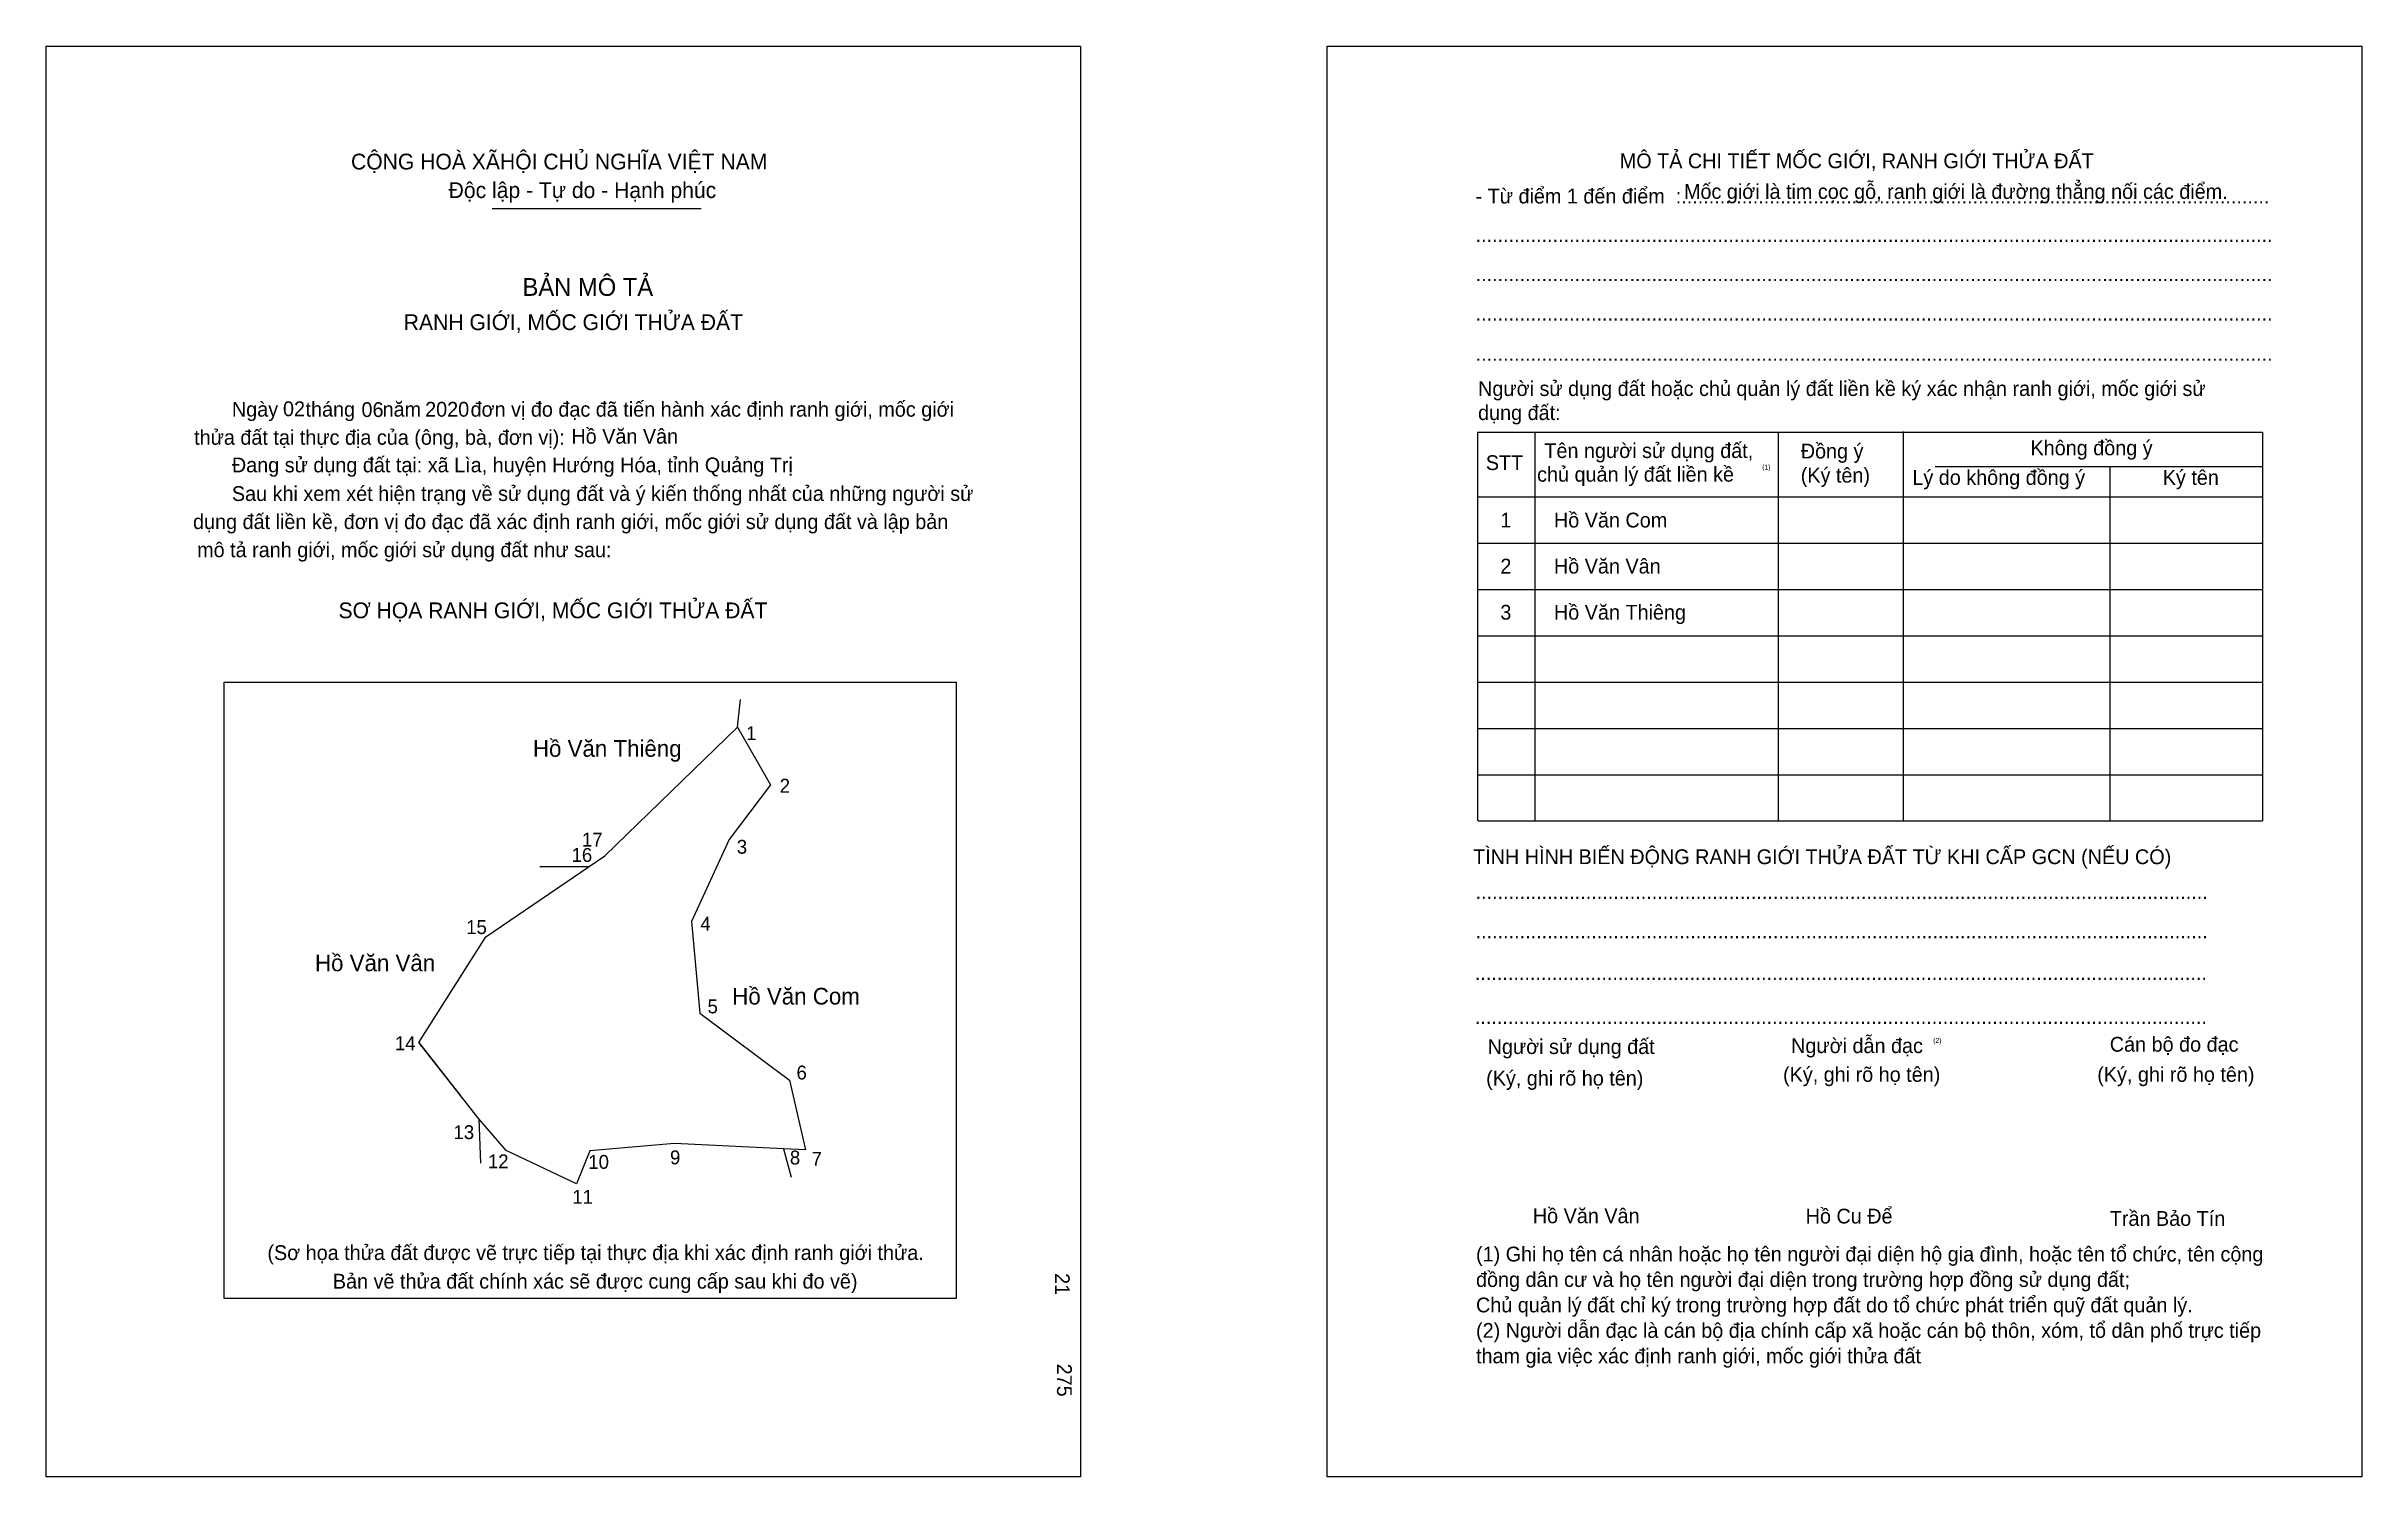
# Model space of a CAD drawing. Extents: x 549339 to 549936, y 1825022 to 1825391.
import ezdxf

# ---------------------------------------------------------------- set-up
doc = ezdxf.new("R2010")
doc.units = 0
for name, color, linetype in [('bmtKhungInTrang1', 7, 'Continuous'), ('bmtKhungInTrang2', 7, 'Continuous'), ('bmtNoiDung', 7, 'Continuous'), ('bmtTemplate', 7, 'Continuous'), ('CanhThua', 7, 'Continuous'), ('RauThua', 7, 'Continuous'), ('SoHieuDinhThua', 7, 'Continuous'), ('TenChuLanCan', 7, 'Continuous')]:
    doc.layers.add(name, color=color, linetype=linetype)

msp = doc.modelspace()

# ---------------------------------------------------------------- linework, layer by layer
at = {"layer": 'bmtKhungInTrang1'}
msp.add_lwpolyline([(549338.85, 1825391), (549605.81, 1825391), (549605.81, 1825021.76), (549338.85, 1825021.76)], close=True, dxfattribs=at)
at = {"layer": 'bmtKhungInTrang2'}
msp.add_lwpolyline([(549669.47, 1825391), (549936.43, 1825391), (549936.43, 1825021.76), (549669.47, 1825021.76)], close=True, dxfattribs=at)
at = {"layer": 'bmtTemplate'}
for p, q in [((549453.89, 1825349.15), (549507.88, 1825349.15)), ((549723.03, 1825291.41), (549723.03, 1825191.03)), ((549785.83, 1825291.41), (549785.83, 1825191.03)), ((549818.13, 1825291.53), (549818.13, 1825191.03)), ((549910.87, 1825291.41), (549910.87, 1825191.03)), ((549826.33, 1825282.56), (549910.87, 1825282.56)), ((549708.39, 1825274.68), (549910.87, 1825274.68)), ((549708.39, 1825262.73), (549910.87, 1825262.73)), ((549708.39, 1825250.78), (549910.87, 1825250.78)), ((549708.39, 1825238.83), (549910.87, 1825238.83)), ((549708.39, 1825226.88), (549910.87, 1825226.88)), ((549708.39, 1825214.93), (549910.87, 1825214.93)), ((549708.39, 1825202.98), (549910.87, 1825202.98)), ((549708.39, 1825191.03), (549910.87, 1825191.03))]:
    msp.add_line(p, q, dxfattribs=at)
for points in [[(549708.26, 1825291.41), (549910.87, 1825291.41)], [(549708.26, 1825291.41), (549708.26, 1825191.03)], [(549871.46, 1825282.44), (549871.46, 1825191.03)]]:
    msp.add_lwpolyline(points, dxfattribs=at)
msp.add_lwpolyline([(549384.78, 1825067.75), (549384.78, 1825226.87), (549573.68, 1825226.87), (549573.68, 1825067.75)], close=True, dxfattribs=at)
at = {"layer": 'CanhThua'}
for p, q in [((549483.02, 1825182.04), (549517.24, 1825215.26)), ((549517.24, 1825215.26), (549525.78, 1825200.35)), ((549525.78, 1825200.35), (549515.09, 1825186.21)), ((549478.97, 1825179.29), (549483.02, 1825182.04)), ((549515.09, 1825186.21), (549505.36, 1825165.12)), ((549452.27, 1825161.14), (549478.97, 1825179.29)), ((549505.36, 1825165.12), (549507.53, 1825141.41)), ((549434.96, 1825133.83), (549452.27, 1825161.14)), ((549507.53, 1825141.41), (549530.69, 1825124.15)), ((549450.51, 1825114.12), (549434.96, 1825133.83)), ((549530.69, 1825124.15), (549534.83, 1825106.12)), ((549457.54, 1825106), (549450.51, 1825114.12)), ((549475.66, 1825097.35), (549457.54, 1825106)), ((549479.17, 1825105.92), (549475.66, 1825097.35)), ((549500.97, 1825107.77), (549479.17, 1825105.92)), ((549529.15, 1825106.4), (549500.97, 1825107.77)), ((549534.83, 1825106.12), (549529.15, 1825106.4))]:
    msp.add_line(p, q, dxfattribs=at)
at = {"layer": 'RauThua'}
for p, q in [((549517.24, 1825215.26), (549518.02, 1825222.36)), ((549466.22, 1825179.29), (549478.97, 1825179.29)), ((549434.96, 1825133.83), (549445.86, 1825120.01)), ((549450.51, 1825114.12), (549450.91, 1825102.7)), ((549529.15, 1825106.4), (549531.09, 1825099.12))]:
    msp.add_line(p, q, dxfattribs=at)

# ---------------------------------------------------------------- texts
at = {"layer": 'bmtNoiDung'}
for s, height, p in [('02', 3.82, (549399.94, 1825295.52)), ('06', 3.82, (549420.2, 1825295.31)), ('2020', 3.82, (549436.63, 1825295.39)), ('Hồ Văn Vân', 3.82, (549474.37, 1825288.42)), ('1', 3.82, (549714.13, 1825266.79)), ('Hồ Văn Com ', 3.8197, (549727.96, 1825266.79)), ('2', 3.82, (549714.13, 1825254.9)), ('Hồ Văn Vân ', 3.8197, (549727.96, 1825254.9)), ('3', 3.82, (549714.13, 1825243)), ('Hồ Văn Thiêng ', 3.8197, (549727.96, 1825243)), ('Hồ Văn Vân', 3.82, (549722.51, 1825087.2))]:
    msp.add_text(s, height=height, dxfattribs=at).set_placement(p)
for s, p in [('21', (549599.16, 1825074.32)), ('275', (549599.71, 1825050.94))]:
    msp.add_text(s, height=3.82, rotation=270, dxfattribs=at).set_placement(p)
at = {"layer": 'bmtTemplate'}
for s, height, p in [('CỘNG HOÀ XÃHỘI CHỦ NGHĨA VIỆT NAM', 4.0743, (549417.49, 1825359.2)), ('MÔ TẢ CHI TIẾT MỐC GIỚI, RANH GIỚI THỬA ĐẤT', 3.8182, (549744.95, 1825359.52)), ('Độc lập - Tự do - Hạnh phúc', 4.0743, (549442.69, 1825351.83)), ('- Từ điểm 1 đến điểm  :...........................................................................................................', 3.81824, (549707.74, 1825350.42)), ('Mốc giới là tim cọc gỗ, ranh giới là đường thẳng nối các điểm.', 3.8182, (549761.52, 1825351.61)), ('.................................................................................................................................................', 3.81824, (549707.74, 1825340.52)), ('BẢN MÔ TẢ', 4.584, (549461.76, 1825326.58)), ('.................................................................................................................................................', 3.81824, (549707.74, 1825330.37)), ('RANH GIỚI, MỐC GIỚI THỬA ĐẤT', 4.0743, (549431.11, 1825317.74)), ('.................................................................................................................................................', 3.81824, (549707.74, 1825320.21)), ('.................................................................................................................................................', 3.81824, (549707.74, 1825309.81)), ('Người sử dụng đất hoặc chủ quản lý đất liền kề ký xác nhận ranh giới, mốc giới sử', 3.8182, (549708.39, 1825300.73)), ('Ngày     tháng     năm         đơn vị đo đạc đã tiến hành xác định ranh giới, mốc giới ', 3.8197, (549386.75, 1825295.39)), ('dụng đất:', 3.818, (549708.39, 1825294.52)), ('thửa đất tại thực địa của (ông, bà, đơn vị):', 3.8197, (549377.01, 1825288.14)), ('Tên người sử dụng đất,', 3.8182, (549725.49, 1825284.72)), ('Đồng ý', 3.818, (549791.66, 1825284.6)), ('Không đồng ý', 3.8182, (549850.96, 1825285.43)), ('Đang sử dụng đất tại: xã Lìa, huyện Hướng Hóa, tỉnh Quảng Trị', 3.8197, (549386.75, 1825281.02)), ('STT', 3.818, (549710.38, 1825281.61)), ('chủ quản lý đất liền kề', 3.8182, (549723.62, 1825278.61)), ('(1)', 1.273, (549781.69, 1825281.75)), ('(Ký tên)', 3.818, (549791.66, 1825278.38)), ('Sau khi xem xét hiện trạng về sử dụng đất và ý kiến thống nhất của những người sử ', 3.8197, (549386.75, 1825273.63)), ('Lý do không đồng ý', 3.8182, (549820.47, 1825277.79)), ('Ký tên', 3.818, (549885.09, 1825277.79)), ('dụng đất liền kề, đơn vị đo đạc đã xác định ranh giới, mốc giới sử dụng đất và lập bản', 3.8197, (549376.73, 1825266.38)), ('mô tả ranh giới, mốc giới sử dụng đất như sau:', 3.8197, (549377.78, 1825259.12)), ('SƠ HỌA RANH GIỚI, MỐC GIỚI THỬA ĐẤT', 4.0743, (549414.27, 1825243.36)), ('TÌNH HÌNH BIẾN ĐỘNG RANH GIỚI THỬA ĐẤT TỪ KHI CẤP GCN (NẾU CÓ)', 3.8182, (549707.1, 1825179.88)), ('.....................................................................................................................................', 3.82396, (549707.74, 1825170.9)), ('.....................................................................................................................................', 3.82396, (549707.74, 1825160.74)), ('.....................................................................................................................................', 3.82396, (549707.54, 1825149.99)), ('.....................................................................................................................................', 3.82396, (549707.54, 1825138.63)), ('Người sử dụng đất', 3.8182, (549710.85, 1825130.87)), ('Người dẫn đạc', 3.8182, (549789.17, 1825131.11)), ('(2)', 1.273, (549825.83, 1825133.74)), ('Cán bộ đo đạc', 3.8182, (549871.42, 1825131.47)), ('(Ký, ghi rõ họ tên)', 3.8182, (549710.46, 1825122.74)), ('(Ký, ghi rõ họ tên)', 3.8182, (549787.09, 1825123.7)), ('(Ký, ghi rõ họ tên)', 3.8182, (549868.18, 1825123.7)), ('Hồ Cu Để', 3.818, (549792.93, 1825087.12)), ('Trần Bảo Tín', 3.8182, (549871.42, 1825086.51)), ('(Sơ họa thửa đất được vẽ trực tiếp tại thực địa khi xác định ranh giới thửa.', 3.8197, (549395.92, 1825077.69)), ('(1) Ghi họ tên cá nhân hoặc họ tên người đại diện hộ gia đình, hoặc tên tổ chức, tên cộng', 3.8182, (549707.85, 1825077.32)), ('Bản vẽ thửa đất chính xác sẽ được cung cấp sau khi đo vẽ)', 3.8197, (549412.81, 1825070.31)), ('đồng dân cư và họ tên người đại diện trong trường hợp đồng sử dụng đất;', 3.8182, (549707.85, 1825070.75)), ('Chủ quản lý đất chỉ ký trong trường hợp đất do tổ chức phát triển quỹ đất quản lý.', 3.8182, (549707.85, 1825064.18)), ('(2) Người dẫn đạc là cán bộ địa chính cấp xã hoặc cán bộ thôn, xóm, tổ dân phố trực tiếp', 3.8182, (549707.85, 1825057.61)), ('tham gia việc xác định ranh giới, mốc giới thửa đất', 3.8182, (549707.85, 1825051.03))]:
    msp.add_text(s, height=height, dxfattribs=at).set_placement(p)
at = {"layer": 'SoHieuDinhThua'}
for s, height, p in [('1', 3.58, (549519.47, 1825211.9)), ('2', 3.58, (549528.14, 1825198.33)), ('17', 3.584, (549477.1, 1825184.42)), ('16', 3.584, (549474.41, 1825180.46)), ('3', 3.58, (549517.06, 1825182.57)), ('15', 3.584, (549447.22, 1825161.84)), ('4', 3.58, (549507.66, 1825162.72)), ('5', 3.58, (549509.51, 1825141.37)), ('14', 3.584, (549428.82, 1825131.86)), ('6', 3.58, (549532.47, 1825124.31)), ('13', 3.584, (549443.94, 1825108.9)), ('12', 3.584, (549452.82, 1825101.36)), ('10', 3.584, (549478.74, 1825101.23)), ('9', 3.58, (549499.83, 1825102.4)), ('8', 3.58, (549530.76, 1825102.35)), ('7', 3.58, (549536.37, 1825102.02)), ('11', 3.584, (549474.62, 1825092.22))]:
    msp.add_text(s, height=height, dxfattribs=at).set_placement(p)
at = {"layer": 'TenChuLanCan'}
for s, height, p in [('Hồ Văn Thiêng', 4.3013, (549464.45, 1825207.59)), ('Hồ Văn Vân', 4.301, (549408.2, 1825152.24)), ('Hồ Văn Com', 4.301, (549515.89, 1825143.65))]:
    msp.add_text(s, height=height, dxfattribs=at).set_placement(p)

doc.saveas('drawing.dxf')
